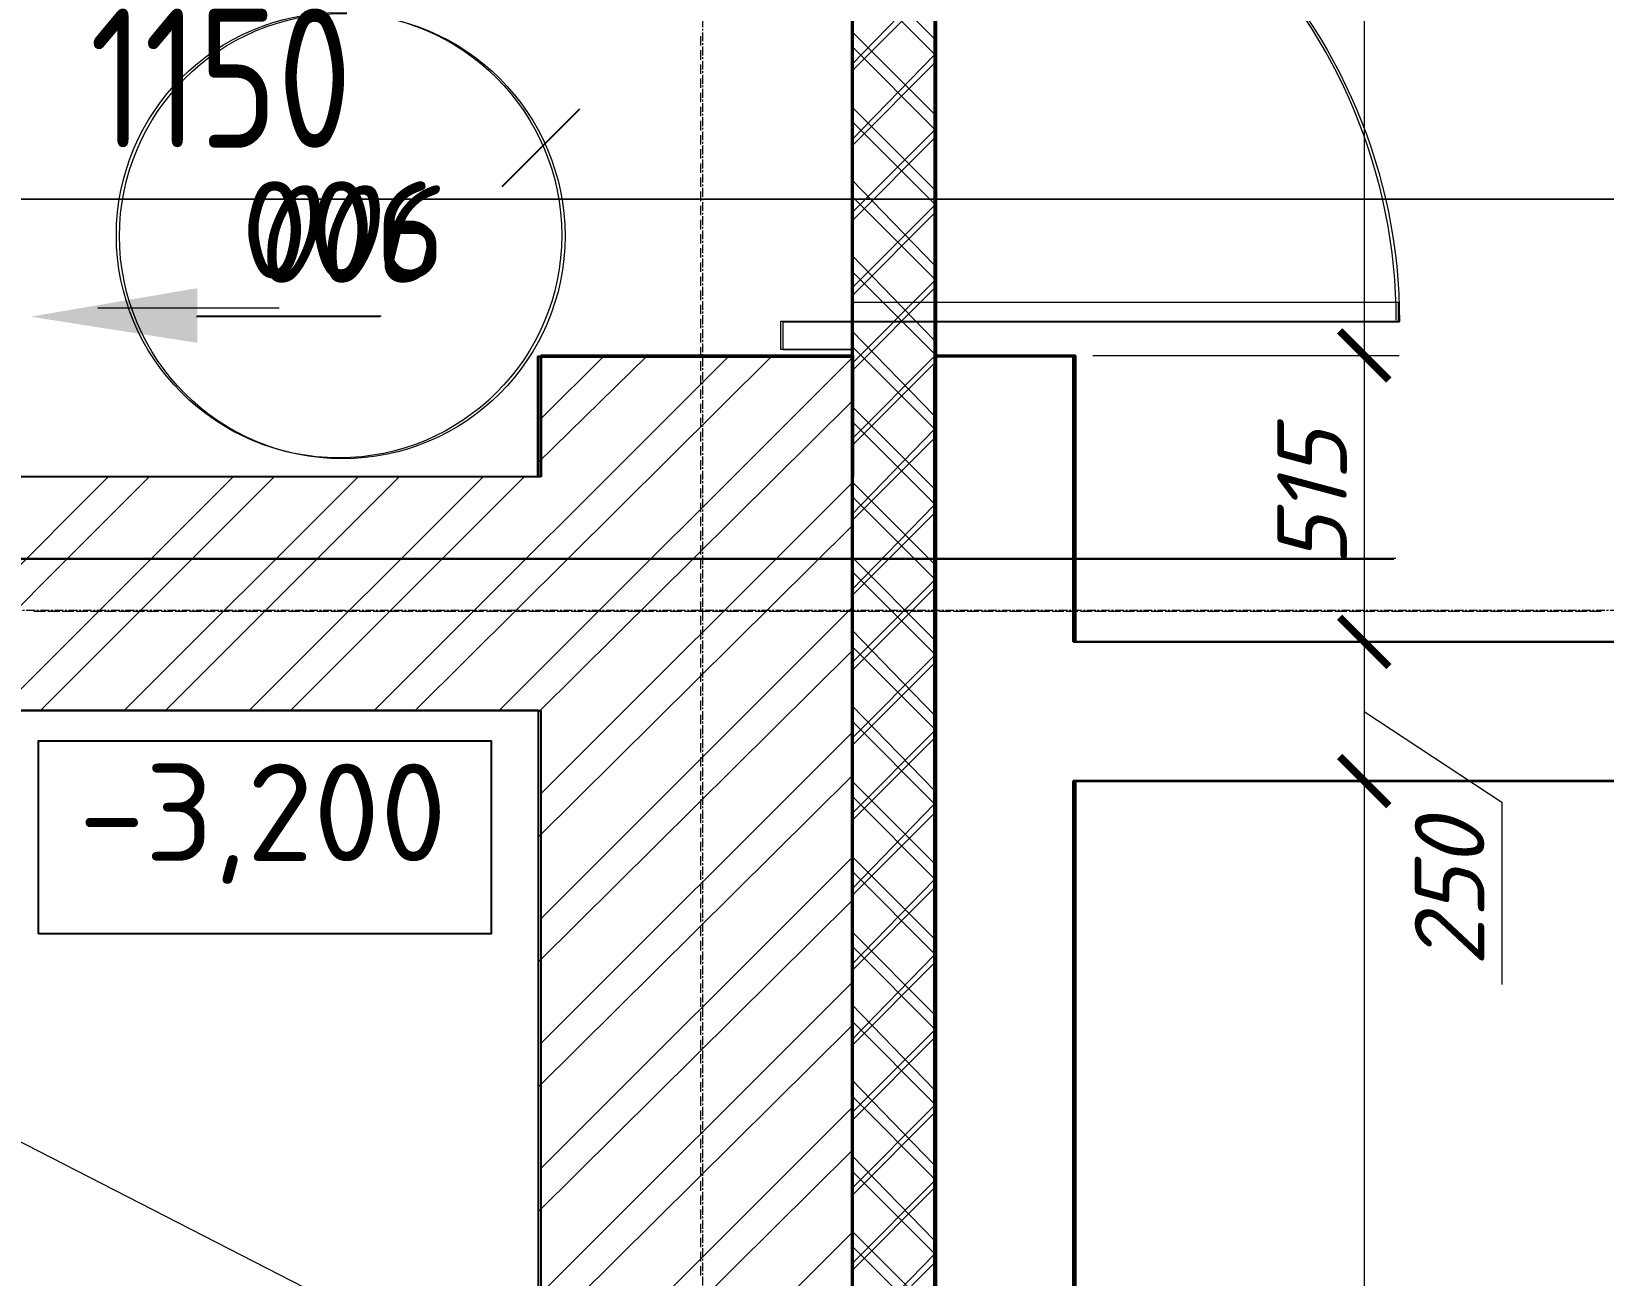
# Model space of a CAD drawing. Header units: millimetres. Extents: x -10178924 to 11692288, y -947381 to 58396.
# Drawn here: x 775153 to 777976, y -787886 to -785650 of the extents above; entities that cross this region are included whole.
import ezdxf

# ---------------------------------------------------------------- set-up
doc = ezdxf.new("R2010")
doc.units = ezdxf.units.MM
doc.linetypes.add('осевая', pattern=[50.8, 31.75, -6.35, 6.35, -6.35])
for name, color, linetype in [('PDF _PDF _Марки помещений', 5, 'Continuous'), ('PDF _PDF _Разрезы', 7, 'Continuous'), ('PDF _Марки помещений', 5, 'Continuous'), ('PDF _ОСНОВНАЯ', 1, 'Continuous'), ('PDF _Отделка СТЕН', 6, 'Continuous'), ('PDF _Стены внутр.1', 7, 'Continuous'), ('PDF _Стены.1', 7, 'Continuous'), ('Стены внутр.1', 7, 'Continuous')]:
    doc.layers.add(name, color=color, linetype=linetype)
for name, color, linetype, true_color in [('PDF _АР_Двери', 7, 'Continuous', 0x545454), ('PDF _Оси', 8, 'Continuous', 0x414141), ('PDF _Основная ГКЛ', 7, 'Continuous', 0x545454), ('PDF _Отметки', 7, 'Continuous', 0x7f9fff), ('PDF _Размеры осевые', 7, 'Continuous', 0x5d6970), ('PDF _Стены отделка', 7, 'Continuous', 0xb505c2), ('PDF _штриховка', 7, 'Continuous', 0x95834a)]:
    doc.layers.add(name, color=color, linetype=linetype, true_color=true_color)
for name, color, linetype, lineweight in [('PDF _Разрезы', 7, 'Continuous', 9), ('PDF _Стены', 7, 'Continuous', 9), ('PDF _Текст', 7, 'Continuous', 5), ('АР_Двери', 250, 'Continuous', 9), ('Оси', 253, 'Continuous', 9), ('ОСНОВНАЯ', 127, 'Continuous', 35), ('Основная ГКЛ', 250, 'Continuous', 9), ('Отделка СТЕН', 6, 'Continuous', 13), ('Размеры клад.', 7, 'Continuous', 0), ('Размеры осевые', 153, 'Continuous', 9), ('Сантехнические приборы', 7, 'Continuous', 9), ('Стены', 7, 'Continuous', 20), ('Стены.1', 7, 'Continuous', 25), ('ШТРИХОВКА', 252, 'Continuous', 15)]:
    doc.layers.add(name, color=color, linetype=linetype, lineweight=lineweight)
doc.layers.add('PDF _Сантехнические приборы', color=7, linetype='Continuous', lineweight=9, true_color=0x767676)
doc.layers.add('PDF _ТХ ВК Трапы', color=7, linetype='Continuous', lineweight=9, true_color=0x7f7f7f)
doc.styles.add('GOST 2.304_new', font='isocpeui.ttf')
doc.styles.add('ISOCPEUR', font='isocpeui.ttf', dxfattribs={"width": 0.9})
doc.styles.add('ISOCPEUR_1', font='isocpeur.ttf', dxfattribs={"width": 0.78, "height": 240})
doc.styles.add('PDF ISOCPEUR', font='isocpeur.ttf')
doc.dimstyles.new('SPDS 1_50', dxfattribs={"dimscale": 50, "dimtxt": 2.5, "dimasz": 1.77, "dimexe": 1.25, "dimexo": 0.625, "dimtad": 1, "dimdec": 0, "dimrnd": 0.001, "dimtxsty": 'GOST 2.304_new', "dimblk": 'ARCHTICK', "dimcen": 2.5, "dimdle": 2, "dimclrt": 256, "dimadec": 0, "dimazin": 2, "dimtfac": 0.75, "dimtdec": 0, "dimtmove": 1, "dimatfit": 3, "dimfxl": 1, "dimtolj": 1, "dimlwd": 9, "dimlwe": 9, "dimarcsym": 0})

# ---------------------------------------------------------------- blocks, each defined once
blk = doc.blocks.new('*U2232')
at = {"layer": 'АР_Двери'}
for points in [[(50, 0), (0, 0), (0, 125), (50, 125)], [(1431.9, 0), (1481.9, 0), (1481.9, 125), (1431.9, 125)], [(50, -400), (85, -400), (85, 0), (50, 0)], [(1431.9, -981.9), (1396.9, -981.9), (1396.9, 0), (1431.9, 0)]]:
    blk.add_lwpolyline(points, close=True, dxfattribs=at)
for centre, radius, start, end in [((50, 0), 400, 270, 0), ((1431.9, 0), 981.9, 180, 270)]:
    blk.add_arc(centre, radius, start, end, dxfattribs=at)
at = {"layer": 'Основная ГКЛ', "ltscale": 5}
for p, q in [((-10, 0), (-10, 125)), ((1491.9, 0), (1491.9, 125))]:
    blk.add_line(p, q, dxfattribs=at)
blk = doc.blocks.new('_ArchTick')
at = {"color": 0, "linetype": 'ByBlock', "const_width": 0.15}
blk.add_lwpolyline([(-0.5, -0.5), (0.5, 0.5)], dxfattribs=at)
blk = doc.blocks.new('*D2661')
at = {"layer": 'Defpoints', "color": 0, "ltscale": 100, "transparency": 16777216}
for p in [(54669.4, -3940), (54669.4, -5442), (55188, -5442)]:
    blk.add_point(p, dxfattribs=at)
at = {"layer": 'Размеры клад.', "color": 0, "lineweight": 9, "ltscale": 100, "transparency": 16777216}
for p, q in [((55188, -3840), (55188, -5542)), ((54700.6, -3940), (55250.5, -3940)), ((54700.6, -5442), (55250.5, -5442))]:
    blk.add_line(p, q, dxfattribs=at)
at = {"layer": 'Размеры клад.', "color": 0, "lineweight": 9, "ltscale": 100, "transparency": 16777216, "xscale": 88.5, "yscale": 88.5, "zscale": 88.5}
for p, rotation in [((55188, -3940), 90), ((55188, -5442), 270)]:
    blk.add_blockref('_ArchTick', p, dxfattribs=dict(at, rotation=rotation))
at = {"layer": 'Размеры клад.', "ltscale": 100, "transparency": 16777216, "insert": (55094.2, -4691), "char_height": 125, "attachment_point": 5, "rotation": 90, "style": 'GOST 2.304_new'}
blk.add_mtext('\\A1;1502', dxfattribs=at)
blk = doc.blocks.new('*D2662')
at = {"layer": 'Defpoints', "color": 0, "ltscale": 100, "transparency": 16777216}
for p in [(54669.4, -5442), (54892.4, -5956.8), (55188, -5956.8)]:
    blk.add_point(p, dxfattribs=at)
at = {"layer": 'Размеры клад.', "color": 0, "lineweight": 9, "ltscale": 100, "transparency": 16777216}
for p, q in [((55188, -5342), (55188, -6056.8)), ((54700.6, -5442), (55250.5, -5442)), ((54923.6, -5956.8), (55250.5, -5956.8))]:
    blk.add_line(p, q, dxfattribs=at)
at = {"layer": 'Размеры клад.', "color": 0, "lineweight": 9, "ltscale": 100, "transparency": 16777216, "xscale": 88.5, "yscale": 88.5, "zscale": 88.5}
for p, rotation in [((55188, -5442), 90), ((55188, -5956.8), 270)]:
    blk.add_blockref('_ArchTick', p, dxfattribs=dict(at, rotation=rotation))
at = {"layer": 'Размеры клад.', "ltscale": 100, "transparency": 16777216, "insert": (55094.2, -5699.4), "char_height": 125, "attachment_point": 5, "rotation": 90, "style": 'GOST 2.304_new'}
blk.add_mtext('\\A1;515', dxfattribs=at)
blk = doc.blocks.new('*D2663')
at = {"layer": 'Defpoints', "color": 0, "ltscale": 100, "transparency": 16777216}
for p in [(54892.4, -5956.8), (54892.4, -6206.8), (55188, -6206.8)]:
    blk.add_point(p, dxfattribs=at)
at = {"layer": 'Размеры клад.', "color": 0, "lineweight": 9, "ltscale": 100, "transparency": 16777216}
for p, q in [((55188, -5856.8), (55188, -6306.8)), ((54923.6, -5956.8), (55250.5, -5956.8)), ((55188, -6081.8), (55434.9, -6244.5)), ((54923.6, -6206.8), (55250.5, -6206.8)), ((55434.9, -6244.5), (55434.9, -6572.5))]:
    blk.add_line(p, q, dxfattribs=at)
at = {"layer": 'Размеры клад.', "color": 0, "lineweight": 9, "ltscale": 100, "transparency": 16777216, "xscale": 88.5, "yscale": 88.5, "zscale": 88.5}
for p, rotation in [((55188, -5956.8), 90), ((55188, -6206.8), 270)]:
    blk.add_blockref('_ArchTick', p, dxfattribs=dict(at, rotation=rotation))
at = {"layer": 'Размеры клад.', "ltscale": 100, "transparency": 16777216, "insert": (55341.1, -6408.5), "char_height": 125, "attachment_point": 5, "rotation": 90, "style": 'GOST 2.304_new'}
blk.add_mtext('\\A1;250', dxfattribs=at)
blk = doc.blocks.new('*D2664')
at = {"layer": 'Defpoints', "color": 0, "ltscale": 100, "transparency": 16777216}
for p in [(54892.4, -6206.8), (54892.4, -10666.9), (55188, -10666.9)]:
    blk.add_point(p, dxfattribs=at)
at = {"layer": 'Размеры клад.', "color": 0, "lineweight": 9, "ltscale": 100, "transparency": 16777216}
for p, q in [((55188, -6106.8), (55188, -10766.9)), ((54923.6, -6206.8), (55250.5, -6206.8)), ((54923.6, -10666.9), (55250.5, -10666.9))]:
    blk.add_line(p, q, dxfattribs=at)
at = {"layer": 'Размеры клад.', "color": 0, "lineweight": 9, "ltscale": 100, "transparency": 16777216, "xscale": 88.5, "yscale": 88.5, "zscale": 88.5}
for p, rotation in [((55188, -6206.8), 90), ((55188, -10666.9), 270)]:
    blk.add_blockref('_ArchTick', p, dxfattribs=dict(at, rotation=rotation))
at = {"layer": 'Размеры клад.', "ltscale": 100, "transparency": 16777216, "insert": (55094.2, -8436.9), "char_height": 125, "attachment_point": 5, "rotation": 90, "style": 'GOST 2.304_new'}
blk.add_mtext('\\A1;4460', dxfattribs=at)
blk = doc.blocks.new('_Oblique')
at = {"color": 0, "linetype": 'ByBlock', "lineweight": -2}
blk.add_line((-0.5, -0.5), (0.5, 0.5), dxfattribs=at)
blk = doc.blocks.new('A$C5282721b')
at = {"layer": 'Отделка СТЕН', "true_color": 0x000000, "transparency": 33554687}
h = blk.add_hatch(dxfattribs=at)
h.set_pattern_fill('ANSI37', color=18, scale=30)
h.set_pattern_definition([(45, (-41798992.71, -985532.45), (-67.3519209, 67.3519209), []), (135, (-41798992.71, -985532.45), (-67.3519209, -67.3519209), [])])
h.paths.add_polyline_path([(54269.391, 398.057), (54419.391, 398.057), (54419.391, -10916.943), (54269.391, -10916.943)])
at = {"layer": 'ШТРИХОВКА', "ltscale": 100, "true_color": 0x000000, "transparency": 33554687}
h = blk.add_hatch(dxfattribs=at)
h.set_pattern_fill('ANSI31', color=18, scale=50)
h.set_pattern_definition([(45, (-78432.53, 22970.06), (-112.2532, 112.2532), [])])
h.paths.add_polyline_path([(51172.073, -6080.061), (51172.073, -6258.074), (50792.073, -6258.074), (50792.073, -5660.061), (53709.391, -5660.061), (53709.391, -5442.061), (54269.391, -5442.061), (54269.391, -12156.906), (47519.391, -12156.906), (47519.391, -11596.906), (50792.073, -11596.906), (50792.073, -11510.474), (51172.073, -11510.474), (51172.073, -11596.906), (53709.391, -11596.906), (53709.391, -6080.061)])
at = {"layer": 'PDF _Марки помещений', "color": 18, "lineweight": 9, "true_color": 0x000000, "transparency": 33554687}
blk.add_circle((53352.466, -5227.622), 400.064, dxfattribs=at)
at = {"layer": 'PDF _Разрезы', "color": 18, "lineweight": 9, "true_color": 0x000000, "transparency": 33554687}
blk.add_lwpolyline([(-3851.775, -5161.054), (61037.167, -5161.054)], dxfattribs=at)
at = {"layer": 'PDF _ТХ ВК Трапы', "transparency": 33554687}
blk.add_line((52913.359, -5356.819), (53239.328, -5356.819), dxfattribs=at)
at = {"layer": 'Оси', "color": 18, "ltscale": 50, "true_color": 0x000000, "transparency": 33554687}
blk.add_line((51907.043, -5806.478), (55244.94, -5806.478), dxfattribs=at)
at = {"layer": 'ОСНОВНАЯ', "color": 18, "ltscale": 100, "true_color": 0x000000, "transparency": 33554687}
for p, q in [((53709.391, -5442.061), (54269.391, -5441.991)), ((53709.391, -5442.061), (53709.391, -5660.061)), ((54269.391, -5441.991), (54269.391, -5659.991))]:
    blk.add_line(p, q, dxfattribs=at)
at = {"layer": 'Размеры осевые', "color": 251, "linetype": 'осевая', "ltscale": 0.5, "transparency": 33554687}
for p, q in [((54000, -19000), (54000, 1500)), ((-9750, -5900), (57900, -5900))]:
    blk.add_line(p, q, dxfattribs=at)
at = {"layer": 'Сантехнические приборы', "color": 18, "true_color": 0x000000, "transparency": 33554559}
blk.add_lwpolyline([(53092.268, -5370.819), (53422.47, -5370.819)], dxfattribs=at)
blk.add_lwpolyline([(53092.268, -5370.819), (53422.47, -5370.819)], dxfattribs=at)
blk.add_solid([(53092.268, -5419.503), (52795.933, -5372.936), (53092.268, -5322.135)], dxfattribs=at)
at = {"layer": 'Стены', "color": 18, "lineweight": 30, "true_color": 0x000000, "transparency": 33554687}
for p, q in [((54419.391, -5442.002), (54669.391, -5442.002)), ((54669.391, -5956.82), (54669.391, -5442.002)), ((54419.391, -11006.943), (54419.391, -5461.953)), ((56149.391, -5956.82), (54669.391, -5956.82)), ((56149.391, -6206.82), (54669.391, -6206.82)), ((54669.391, -10666.943), (54669.391, -6206.82))]:
    blk.add_line(p, q, dxfattribs=at)
at = {"layer": 'Стены внутр.1', "color": 18, "linetype": 'Continuous', "true_color": 0x000000, "transparency": 33554687, "flags": 128}
for points in [[(53709.391, -5660.061), (51172.073, -5660.061)], [(51172.073, -6080.061), (53709.391, -6080.061)]]:
    blk.add_lwpolyline(points, dxfattribs=at)
at = {"layer": 'Стены.1', "color": 18, "linetype": 'Continuous', "true_color": 0x000000, "transparency": 33554687}
for p, q in [((54269.391, -3939.953), (54269.391, -5459.953)), ((54419.391, -3941.953), (54419.391, -5461.953)), ((54269.391, -12066.906), (54269.391, -5459.953)), ((54419.391, -6297.82), (54419.391, -5461.953))]:
    blk.add_line(p, q, dxfattribs=at)
at = {"layer": 'Стены.1', "color": 18, "linetype": 'Continuous', "true_color": 0x000000, "transparency": 33554687, "flags": 128}
for points in [[(54269.391, -5441.991), (54269.391, -12156.906)], [(53709.391, -5541.483), (53709.391, -5660.061)], [(53709.391, -6080.061), (53709.391, -11596.906)]]:
    blk.add_lwpolyline(points, dxfattribs=at)
at = {"color": 18, "linetype": 'ByBlock', "true_color": 0x000000, "transparency": 33554687, "xscale": -1.000000000000001, "rotation": 90}
blk.add_blockref('*U2232', (54269.391, -3950.061), dxfattribs=at)
at = {"layer": 'PDF _Стены отделка', "ltscale": 0.1, "transparency": 33554687, "xscale": 140, "yscale": 140, "zscale": 140}
blk.add_blockref('_Oblique', (53709.391, -5068.784), dxfattribs=at)
at = {"layer": 'PDF _Марки помещений', "color": 18, "lineweight": 9, "true_color": 0x000000, "transparency": 33554687, "insert": (53189.493, -5311.337), "char_height": 175, "attachment_point": 7, "style": 'ISOCPEUR'}
blk.add_mtext('006', dxfattribs=at)
at = {"layer": 'PDF _Стены отделка', "ltscale": 0.1, "transparency": 33554687, "insert": (53134.391, -4943.784), "char_height": 250, "attachment_point": 5, "style": 'ISOCPEUR_1'}
blk.add_mtext('\\A1;1150', dxfattribs=at)
at = {"layer": 'Размеры клад.', "color": 18, "ltscale": 100, "true_color": 0x000000, "transparency": 33554687}
for base, p1, p2, picture, middle in [((55187.978, -5442.002), (54669.391, -3939.953), (54669.391, -5442.002), '*D2661', (55094.228, -4690.977)), ((55187.978, -5956.82), (54669.391, -5442.002), (54892.374, -5956.82), '*D2662', (55094.228, -5699.411)), ((55187.978, -10666.943), (54892.374, -6206.82), (54892.374, -10666.943), '*D2664', (55094.228, -8436.881))]:
    dim = blk.add_linear_dim(base=base, p1=p1, p2=p2, angle=90, dimstyle='SPDS 1_50', dxfattribs=at)
    dim.commit()
    dim.dimension.update_dxf_attribs({"geometry": picture, "text_midpoint": middle})
dim = blk.add_linear_dim(base=(55187.978, -6206.82), p1=(54892.374, -5956.82), p2=(54892.374, -6206.82), angle=90, dimstyle='SPDS 1_50', dxfattribs=at)
dim.commit()
dim.dimension.update_dxf_attribs({"geometry": '*D2663', "text_midpoint": (55434.861, -6275.721), "dimtype": 128})

msp = doc.modelspace()

# ---------------------------------------------------------------- linework, layer by layer
at = {"layer": 'PDF _PDF _Марки помещений', "lineweight": 9}
msp.add_circle((775705.3, -786016.5), 400, dxfattribs=at)
at = {"layer": 'PDF _PDF _Разрезы', "lineweight": 9}
msp.add_lwpolyline([(718506.2, -785950.9), (783388.3, -785950.9)], dxfattribs=at)
at = {"layer": 'PDF _АР_Двери', "lineweight": 9}
msp.add_lwpolyline([(777603.9, -786168.9, 0.414214), (776623.9, -785188.9, 0.414206), (777024, -784788.9)], format="xyb", dxfattribs=at)
for points in [[(777608.2, -786171), (777608.2, -786137.2), (776626.1, -786137.2), (776626.1, -786171)], [(776626, -786171), (776626, -786221.8), (776499, -786221.8), (776499, -786171)]]:
    msp.add_lwpolyline(points, close=True, dxfattribs=at)
at = {"layer": 'PDF _Оси', "color": 8, "lineweight": 9, "true_color": 0x808080}
msp.add_lwpolyline([(774263.8, -786598.6), (777599.6, -786598.6)], dxfattribs=at)
at = {"layer": 'PDF _ОСНОВНАЯ', "lineweight": 35}
msp.add_lwpolyline([(776063, -786450.5), (776063, -786234.6), (776626, -786234.6), (776626, -786450.5)], dxfattribs=at)
at = {"layer": 'PDF _Основная ГКЛ', "lineweight": 9}
msp.add_lwpolyline([(776626, -786234.6), (776499, -786234.6)], dxfattribs=at)
at = {"layer": 'PDF _Отделка СТЕН', "lineweight": 13}
for points in [[(776774.2, -785663), (776626, -785514.9)], [(776626, -785709.6), (776774.2, -785557.2)], [(776774.2, -785798.5), (776626, -785650.3)], [(776626, -785845.1), (776774.2, -785692.7)], [(776774.2, -785934), (776626, -785785.8)], [(776626, -785976.3), (776774.2, -785828.2)], [(776774.2, -786069.4), (776626, -785917.1)], [(776626, -786111.8), (776774.2, -785963.6)], [(776774.2, -786204.9), (776626, -786052.5)], [(776626, -786247.3), (776774.2, -786099.1)], [(776774.2, -786340.4), (776626, -786188)], [(776626, -786382.7), (776774.2, -786234.6)], [(776774.2, -786471.6), (776626, -786323.5)], [(776626, -786518.2), (776774.2, -786365.8)], [(776774.2, -786607.1), (776626, -786458.9)], [(776626, -786653.7), (776774.2, -786501.3)], [(776774.2, -786742.6), (776626, -786594.4)], [(776626, -786784.9), (776774.2, -786636.7)], [(776774.2, -786878), (776626, -786725.6)], [(776626, -786920.4), (776774.2, -786772.2)], [(776774.2, -787013.5), (776626, -786861.1)], [(776626, -787055.8), (776774.2, -786907.7)], [(776774.2, -787144.7), (776626, -786996.6)], [(776626, -787191.3), (776774.2, -787038.9)], [(776774.2, -787280.2), (776626, -787132)], [(776626, -787326.8), (776774.2, -787174.4)], [(776774.2, -787415.7), (776626, -787267.5)], [(776626, -787462.2), (776774.2, -787309.8)], [(776774.2, -787551.1), (776626, -787398.7)], [(776626, -787593.5), (776774.2, -787445.3)], [(776774.2, -787686.6), (776626, -787534.2)], [(776626, -787728.9), (776774.2, -787580.8)], [(776774.2, -787822.1), (776626, -787669.7)], [(776626, -787864.4), (776774.2, -787716.2)], [(776774.2, -787953.3), (776626, -787805.1)], [(776626, -787999.9), (776774.2, -787847.5)]]:
    msp.add_lwpolyline(points, dxfattribs=at)
at = {"layer": 'PDF _Отметки', "lineweight": 25}
msp.add_lwpolyline([(775165.5, -787271.7), (775165.5, -786924.6), (775978.3, -786924.6), (775978.3, -787271.7)], close=True, dxfattribs=at)
at = {"layer": 'PDF _Размеры осевые', "lineweight": 9}
for points in [[(776355.1, -785654.6), (776355.1, -785654.6)], [(776355.1, -785675.7), (776355.1, -785658.8)], [(776355.1, -785680), (776355.1, -785680)], [(776355.1, -785701.1), (776355.1, -785684.2)], [(776355.1, -785705.4), (776355.1, -785705.4)], [(776355.1, -785726.5), (776355.1, -785709.6)], [(776355.1, -785730.8), (776355.1, -785730.8)], [(776355.1, -785751.9), (776355.1, -785735)], [(776355.1, -785756.2), (776355.1, -785756.2)], [(776355.1, -785777.3), (776355.1, -785760.4)], [(776355.1, -785781.6), (776355.1, -785781.6)], [(776355.1, -785802.7), (776355.1, -785785.8)], [(776355.1, -785807), (776355.1, -785807)], [(776355.1, -785828.1), (776355.1, -785811.2)], [(776355.1, -785832.4), (776355.1, -785832.4)], [(776355.1, -785853.5), (776355.1, -785836.6)], [(776355.1, -785857.8), (776355.1, -785857.8)], [(776355.1, -785878.9), (776355.1, -785862)], [(776355.1, -785883.2), (776355.1, -785883.2)], [(776355.1, -785904.3), (776355.1, -785887.4)], [(776355.1, -785908.6), (776355.1, -785908.6)], [(776355.1, -785929.7), (776355.1, -785912.8)], [(776355.1, -785934), (776355.1, -785934)], [(776355.1, -785955.1), (776355.1, -785938.2)], [(776355.1, -785959.4), (776355.1, -785959.4)], [(776355.1, -785980.5), (776355.1, -785963.6)], [(776355.1, -785984.8), (776355.1, -785984.8)], [(776355.1, -786005.9), (776355.1, -785989)], [(776355.1, -786010.2), (776355.1, -786010.2)], [(776355.1, -786031.3), (776355.1, -786014.4)], [(776355.1, -786035.6), (776355.1, -786035.6)], [(776355.1, -786056.7), (776355.1, -786039.8)], [(776355.1, -786061), (776355.1, -786061)], [(776355.1, -786082.1), (776355.1, -786065.2)], [(776355.1, -786086.4), (776355.1, -786086.4)], [(776355.1, -786107.5), (776355.1, -786090.6)], [(776355.1, -786111.8), (776355.1, -786111.8)], [(776355.1, -786132.9), (776355.1, -786116)], [(776355.1, -786137.2), (776355.1, -786137.2)], [(776355.1, -786158.3), (776355.1, -786141.4)], [(776355.1, -786162.6), (776355.1, -786162.6)], [(776355.1, -786183.7), (776355.1, -786166.8)], [(776355.1, -786188), (776355.1, -786188)], [(776355.1, -786209.1), (776355.1, -786192.2)], [(776355.1, -786213.4), (776355.1, -786213.4)], [(776355.1, -786234.6), (776355.1, -786217.6)], [(776355.1, -786238.8), (776355.1, -786238.8)], [(776355.1, -786260), (776355.1, -786243)], [(776355.1, -786264.2), (776355.1, -786264.2)], [(776355.1, -786285.3), (776355.1, -786268.4)], [(776355.1, -786289.6), (776355.1, -786289.6)], [(776355.1, -786310.7), (776355.1, -786293.8)], [(776355.1, -786315), (776355.1, -786315)], [(776355.1, -786336.1), (776355.1, -786319.2)], [(776355.1, -786340.4), (776355.1, -786340.4)], [(776355.1, -786361.6), (776355.1, -786344.6)], [(776355.1, -786365.8), (776355.1, -786365.8)], [(776355.1, -786387), (776355.1, -786370)], [(776355.1, -786391.2), (776355.1, -786391.2)], [(776355.1, -786412.3), (776355.1, -786395.4)], [(776355.1, -786416.6), (776355.1, -786416.6)], [(776355.1, -786437.8), (776355.1, -786420.8)], [(776355.1, -786442), (776355.1, -786442)], [(776355.1, -786463.2), (776355.1, -786446.2)], [(776355.1, -786467.4), (776355.1, -786467.4)], [(776355.1, -786488.6), (776355.1, -786471.6)], [(776355.1, -786492.8), (776355.1, -786492.8)], [(776355.1, -786514), (776355.1, -786497)], [(776355.1, -786518.2), (776355.1, -786518.2)], [(776355.1, -786539.3), (776355.1, -786522.4)], [(776355.1, -786543.6), (776355.1, -786543.6)], [(776355.1, -786564.8), (776355.1, -786547.8)], [(776355.1, -786569), (776355.1, -786569)], [(776355.1, -786590.2), (776355.1, -786573.2)], [(776355.1, -786594.4), (776355.1, -786594.4)], [(776355.1, -786615.6), (776355.1, -786598.6)], [(776355.1, -786619.8), (776355.1, -786619.8)], [(776355.1, -786641), (776355.1, -786624)], [(776355.1, -786645.2), (776355.1, -786645.2)], [(776355.1, -786666.4), (776355.1, -786649.4)], [(775157.1, -786691.8), (775161.3, -786691.8), (775178.2, -786691.8)], [(775182.5, -786691.8), (775186.7, -786691.8), (775203.6, -786691.8)], [(775207.9, -786691.8), (775212.1, -786691.8), (775229, -786691.8)], [(775233.3, -786691.8), (775237.5, -786691.8), (775254.4, -786691.8)], [(775258.7, -786691.8), (775262.9, -786691.8), (775279.8, -786691.8)], [(775284.1, -786691.8), (775288.3, -786691.8), (775305.2, -786691.8)], [(775309.5, -786691.8), (775313.7, -786691.8), (775330.6, -786691.8)], [(775334.9, -786691.8), (775339.1, -786691.8), (775356, -786691.8)], [(775360.3, -786691.8), (775364.5, -786691.8), (775381.4, -786691.8)], [(775385.7, -786691.8), (775389.9, -786691.8), (775406.8, -786691.8)], [(775411.1, -786691.8), (775415.3, -786691.8), (775432.2, -786691.8)], [(775436.5, -786691.8), (775440.7, -786691.8), (775457.6, -786691.8)], [(775461.9, -786691.8), (775466.1, -786691.8), (775483, -786691.8)], [(775487.3, -786691.8), (775491.5, -786691.8), (775508.4, -786691.8)], [(775512.7, -786691.8), (775516.9, -786691.8), (775533.8, -786691.8)], [(775538.1, -786691.8), (775542.3, -786691.8), (775559.2, -786691.8)], [(775563.5, -786691.8), (775567.7, -786691.8), (775584.6, -786691.8)], [(775588.9, -786691.8), (775593.1, -786691.8), (775610, -786691.8)], [(775614.3, -786691.8), (775618.5, -786691.8), (775635.4, -786691.8)], [(775639.7, -786691.8), (775643.9, -786691.8), (775660.8, -786691.8)], [(775665.1, -786691.8), (775669.3, -786691.8), (775686.2, -786691.8)], [(775690.5, -786691.8), (775694.7, -786691.8), (775711.6, -786691.8)], [(775715.9, -786691.8), (775720.1, -786691.8), (775737, -786691.8)], [(775741.3, -786691.8), (775745.5, -786691.8), (775762.4, -786691.8)], [(775766.7, -786691.8), (775770.9, -786691.8), (775787.8, -786691.8)], [(775792.1, -786691.8), (775796.3, -786691.8), (775813.2, -786691.8)], [(775817.5, -786691.8), (775821.7, -786691.8), (775838.6, -786691.8)], [(775842.9, -786691.8), (775847.1, -786691.8), (775864, -786691.8)], [(775868.3, -786691.8), (775872.5, -786691.8), (775889.4, -786691.8)], [(775893.7, -786691.8), (775897.9, -786691.8), (775914.8, -786691.8)], [(775919.1, -786691.8), (775923.3, -786691.8), (775940.2, -786691.8)], [(775944.5, -786691.8), (775948.7, -786691.8), (775965.6, -786691.8)], [(775969.9, -786691.8), (775974.1, -786691.8), (775991, -786691.8)], [(775995.3, -786691.8), (775999.5, -786691.8), (776016.4, -786691.8)], [(776020.7, -786691.8), (776024.9, -786691.8), (776041.8, -786691.8)], [(776046.1, -786691.8), (776050.3, -786691.8), (776067.2, -786691.8)], [(776071.5, -786691.8), (776075.7, -786691.8), (776092.6, -786691.8)], [(776096.9, -786691.8), (776101.1, -786691.8), (776118, -786691.8)], [(776122.3, -786691.8), (776126.5, -786691.8), (776143.4, -786691.8)], [(776147.7, -786691.8), (776151.9, -786691.8), (776168.8, -786691.8)], [(776173.1, -786691.8), (776177.3, -786691.8), (776194.2, -786691.8)], [(776198.5, -786691.8), (776202.7, -786691.8), (776219.6, -786691.8)], [(776223.9, -786691.8), (776228.1, -786691.8), (776245, -786691.8)], [(776249.3, -786691.8), (776253.5, -786691.8), (776270.4, -786691.8)], [(776274.7, -786691.8), (776278.9, -786691.8), (776295.8, -786691.8)], [(776300.1, -786691.8), (776304.3, -786691.8), (776321.2, -786691.8)], [(776325.5, -786691.8), (776329.7, -786691.8), (776346.6, -786691.8)], [(776350.9, -786691.8), (776355.1, -786691.8), (776372, -786691.8)], [(776355.1, -786670.6), (776355.1, -786670.6)], [(776355.1, -786691.8), (776355.1, -786674.8)], [(776376.3, -786691.8), (776380.5, -786691.8), (776397.4, -786691.8)], [(776401.7, -786691.8), (776405.9, -786691.8), (776422.8, -786691.8)], [(776427.1, -786691.8), (776431.3, -786691.8), (776448.2, -786691.8)], [(776452.5, -786691.8), (776456.7, -786691.8), (776473.6, -786691.8)], [(776477.9, -786691.8), (776482.1, -786691.8), (776499, -786691.8)], [(776503.3, -786691.8), (776507.5, -786691.8), (776524.4, -786691.8)], [(776528.7, -786691.8), (776532.9, -786691.8), (776549.8, -786691.8)], [(776554.1, -786691.8), (776558.3, -786691.8), (776575.2, -786691.8)], [(776579.5, -786691.8), (776583.7, -786691.8), (776600.6, -786691.8)], [(776604.9, -786691.8), (776609.1, -786691.8), (776626, -786691.8)], [(776630.3, -786691.8), (776634.5, -786691.8), (776651.4, -786691.8)], [(776655.7, -786691.8), (776659.9, -786691.8), (776676.8, -786691.8)], [(776681.1, -786691.8), (776685.3, -786691.8), (776702.2, -786691.8)], [(776706.5, -786691.8), (776710.7, -786691.8), (776727.6, -786691.8)], [(776731.9, -786691.8), (776736.1, -786691.8), (776753, -786691.8)], [(776757.3, -786691.8), (776761.5, -786691.8), (776778.4, -786691.8)], [(776782.7, -786691.8), (776786.9, -786691.8), (776803.8, -786691.8)], [(776808.1, -786691.8), (776812.3, -786691.8), (776829.2, -786691.8)], [(776833.5, -786691.8), (776837.7, -786691.8), (776854.6, -786691.8)], [(776858.9, -786691.8), (776863.1, -786691.8), (776880, -786691.8)], [(776884.3, -786691.8), (776888.5, -786691.8), (776905.4, -786691.8)], [(776909.7, -786691.8), (776913.9, -786691.8), (776930.8, -786691.8)], [(776935.1, -786691.8), (776939.3, -786691.8), (776956.2, -786691.8)], [(776960.5, -786691.8), (776964.7, -786691.8), (776981.6, -786691.8)], [(776985.9, -786691.8), (776990.1, -786691.8), (777007, -786691.8)], [(777011.3, -786691.8), (777015.5, -786691.8), (777032.4, -786691.8)], [(777036.7, -786691.8), (777040.9, -786691.8), (777057.8, -786691.8)], [(777062.1, -786691.8), (777066.3, -786691.8), (777083.2, -786691.8)], [(777087.5, -786691.8), (777091.7, -786691.8), (777108.6, -786691.8)], [(777112.9, -786691.8), (777117.1, -786691.8), (777134, -786691.8)], [(777138.3, -786691.8), (777142.5, -786691.8), (777159.4, -786691.8)], [(777163.7, -786691.8), (777167.9, -786691.8), (777184.8, -786691.8)], [(777189.1, -786691.8), (777193.3, -786691.8), (777210.2, -786691.8)], [(777214.5, -786691.8), (777218.7, -786691.8), (777235.6, -786691.8)], [(777239.9, -786691.8), (777244.1, -786691.8), (777261, -786691.8)], [(777265.3, -786691.8), (777269.5, -786691.8), (777286.4, -786691.8)], [(777290.7, -786691.8), (777294.9, -786691.8), (777311.8, -786691.8)], [(777316.1, -786691.8), (777320.3, -786691.8), (777337.2, -786691.8)], [(777341.5, -786691.8), (777345.7, -786691.8), (777362.6, -786691.8)], [(777366.9, -786691.8), (777371.1, -786691.8), (777388, -786691.8)], [(777392.3, -786691.8), (777396.5, -786691.8), (777413.4, -786691.8)], [(777417.7, -786691.8), (777421.9, -786691.8), (777438.8, -786691.8)], [(777443.1, -786691.8), (777447.3, -786691.8), (777464.2, -786691.8)], [(777468.5, -786691.8), (777472.7, -786691.8), (777489.6, -786691.8)], [(777493.9, -786691.8), (777498.1, -786691.8), (777515, -786691.8)], [(777519.3, -786691.8), (777523.5, -786691.8), (777540.4, -786691.8)], [(777544.7, -786691.8), (777548.9, -786691.8), (777565.8, -786691.8)], [(777570.1, -786691.8), (777574.3, -786691.8), (777591.2, -786691.8)], [(777595.5, -786691.8), (777599.7, -786691.8), (777616.6, -786691.8)], [(777620.9, -786691.8), (777625.1, -786691.8), (777642, -786691.8)], [(777646.3, -786691.8), (777650.5, -786691.8), (777667.4, -786691.8)], [(777671.7, -786691.8), (777675.9, -786691.8), (777692.8, -786691.8)], [(777697.1, -786691.8), (777701.3, -786691.8), (777718.2, -786691.8)], [(777722.5, -786691.8), (777726.7, -786691.8), (777743.6, -786691.8)], [(777747.9, -786691.8), (777752.1, -786691.8), (777769, -786691.8)], [(777773.3, -786691.8), (777777.5, -786691.8), (777794.4, -786691.8)], [(777798.7, -786691.8), (777802.9, -786691.8), (777819.8, -786691.8)], [(777824.1, -786691.8), (777828.3, -786691.8), (777845.2, -786691.8)], [(777849.5, -786691.8), (777853.7, -786691.8), (777870.6, -786691.8)], [(777874.9, -786691.8), (777879.1, -786691.8), (777896, -786691.8)], [(777900.3, -786691.8), (777904.5, -786691.8), (777921.4, -786691.8)], [(777925.7, -786691.8), (777929.9, -786691.8), (777946.8, -786691.8)], [(777951.1, -786691.8), (777955.3, -786691.8), (777972.2, -786691.8)], [(776355.1, -786696), (776355.1, -786696)], [(776355.1, -786717.2), (776355.1, -786700.2)], [(776355.1, -786721.4), (776355.1, -786721.4)], [(776355.1, -786742.6), (776355.1, -786725.6)], [(776355.1, -786746.8), (776355.1, -786746.8)], [(776355.1, -786768), (776355.1, -786751)], [(776355.1, -786772.2), (776355.1, -786772.2)], [(776355.1, -786793.4), (776355.1, -786776.4)], [(776355.1, -786797.6), (776355.1, -786797.6)], [(776355.1, -786818.8), (776355.1, -786801.8)], [(776355.1, -786823), (776355.1, -786823)], [(776355.1, -786844.2), (776355.1, -786827.2)], [(776355.1, -786848.4), (776355.1, -786848.4)], [(776355.1, -786869.6), (776355.1, -786852.6)], [(776355.1, -786873.8), (776355.1, -786873.8)], [(776355.1, -786895), (776355.1, -786878)], [(776355.1, -786899.2), (776355.1, -786899.2)], [(776355.1, -786920.4), (776355.1, -786903.4)], [(776355.1, -786924.6), (776355.1, -786924.6)], [(776355.1, -786945.8), (776355.1, -786928.8)], [(776355.1, -786950), (776355.1, -786950)], [(776355.1, -786971.2), (776355.1, -786954.2)], [(776355.1, -786975.4), (776355.1, -786975.4)], [(776355.1, -786996.6), (776355.1, -786979.6)], [(776355.1, -787000.8), (776355.1, -787000.8)], [(776355.1, -787022), (776355.1, -787005)], [(776355.1, -787026.2), (776355.1, -787026.2)], [(776355.1, -787047.4), (776355.1, -787030.4)], [(776355.1, -787051.6), (776355.1, -787051.6)], [(776355.1, -787072.8), (776355.1, -787055.8)], [(776355.1, -787077), (776355.1, -787077)], [(776355.1, -787098.2), (776355.1, -787081.2)], [(776355.1, -787102.4), (776355.1, -787102.4)], [(776355.1, -787123.6), (776355.1, -787106.6)], [(776355.1, -787127.8), (776355.1, -787127.8)], [(776355.1, -787149), (776355.1, -787132)], [(776355.1, -787153.2), (776355.1, -787153.2)], [(776355.1, -787174.4), (776355.1, -787157.4)], [(776355.1, -787178.6), (776355.1, -787178.6)], [(776355.1, -787199.8), (776355.1, -787182.8)], [(776355.1, -787204), (776355.1, -787204)], [(776355.1, -787225.2), (776355.1, -787208.2)], [(776355.1, -787229.4), (776355.1, -787229.4)], [(776355.1, -787250.6), (776355.1, -787233.6)], [(776355.1, -787254.8), (776355.1, -787254.8)], [(776355.1, -787276), (776355.1, -787259)], [(776355.1, -787280.2), (776355.1, -787280.2)], [(776355.1, -787301.4), (776355.1, -787284.4)], [(776355.1, -787305.6), (776355.1, -787305.6)], [(776355.1, -787326.8), (776355.1, -787309.8)], [(776355.1, -787331), (776355.1, -787331)], [(776355.1, -787352.2), (776355.1, -787335.2)], [(776355.1, -787356.4), (776355.1, -787356.4)], [(776355.1, -787377.6), (776355.1, -787360.6)], [(776355.1, -787381.8), (776355.1, -787381.8)], [(776355.1, -787403), (776355.1, -787386)], [(776355.1, -787407.2), (776355.1, -787407.2)], [(776355.1, -787428.4), (776355.1, -787411.4)], [(776355.1, -787432.6), (776355.1, -787432.6)], [(776355.1, -787453.8), (776355.1, -787436.8)], [(776355.1, -787458), (776355.1, -787458)], [(776355.1, -787479.2), (776355.1, -787462.2)], [(776355.1, -787483.4), (776355.1, -787483.4)], [(776355.1, -787504.6), (776355.1, -787487.6)], [(776355.1, -787508.8), (776355.1, -787508.8)], [(776355.1, -787530), (776355.1, -787513)], [(776355.1, -787534.2), (776355.1, -787534.2)], [(776355.1, -787555.4), (776355.1, -787538.4)], [(776355.1, -787559.6), (776355.1, -787559.6)], [(776355.1, -787580.8), (776355.1, -787563.8)], [(776355.1, -787585), (776355.1, -787585)], [(776355.1, -787606.2), (776355.1, -787589.2)], [(776355.1, -787610.4), (776355.1, -787610.4)], [(776355.1, -787631.6), (776355.1, -787614.6)], [(776355.1, -787635.8), (776355.1, -787635.8)], [(776355.1, -787657), (776355.1, -787640)], [(776355.1, -787661.2), (776355.1, -787661.2)], [(776355.1, -787682.4), (776355.1, -787665.4)], [(776355.1, -787686.6), (776355.1, -787686.6)], [(776355.1, -787707.8), (776355.1, -787690.8)], [(776355.1, -787712), (776355.1, -787712)], [(776355.1, -787733.2), (776355.1, -787716.2)], [(776355.1, -787737.4), (776355.1, -787737.4)], [(776355.1, -787758.6), (776355.1, -787741.6)], [(776355.1, -787762.8), (776355.1, -787762.8)], [(776355.1, -787784), (776355.1, -787767)], [(776355.1, -787788.2), (776355.1, -787788.2)], [(776355.1, -787809.4), (776355.1, -787792.4)], [(776355.1, -787813.6), (776355.1, -787813.6)], [(776355.1, -787834.8), (776355.1, -787817.8)], [(776355.1, -787839), (776355.1, -787839)], [(776355.1, -787860.2), (776355.1, -787843.2)], [(776355.1, -787864.4), (776355.1, -787864.4)], [(776355.1, -787885.6), (776355.1, -787868.6)]]:
    msp.add_lwpolyline(points, dxfattribs=at)
at = {"layer": 'PDF _Сантехнические приборы', "color": 7, "lineweight": 9}
msp.add_lwpolyline([(775779.3, -786162.6), (775449.2, -786162.6)], close=True, dxfattribs=at)
at = {"layer": 'PDF _Сантехнические приборы', "color": 7, "transparency": 33554559}
msp.add_solid([(775449.2, -786209.2), (775152.8, -786162.6), (775449.2, -786111.8)], dxfattribs=at)
at = {"layer": 'PDF _Стены', "color": 251, "lineweight": 30, "true_color": 0x545454}
for points in [[(778505.7, -784808), (778505.7, -786746.8), (777024, -786746.8)], [(776774.2, -786234.6), (777024, -786234.6)], [(777024, -786746.8), (777024, -786234.6)], [(776774.2, -791797.2), (776774.2, -786251.7)], [(778505.7, -786996.6), (777024, -786996.6)], [(777024, -791458.5), (777024, -786996.7)]]:
    msp.add_lwpolyline(points, dxfattribs=at)
at = {"layer": 'PDF _Стены внутр.1', "lineweight": 25}
for points in [[(776063, -786450.5), (773527.3, -786450.5)], [(773527.2, -786869.6), (776062.9, -786869.6)]]:
    msp.add_lwpolyline(points, dxfattribs=at)
at = {"layer": 'PDF _Стены.1', "lineweight": 25}
for points in [[(776626, -786251.4), (776626, -784731.7), (776626, -780481.6)], [(776774.2, -784731.7), (776774.2, -786251.4)], [(776626, -786234.6), (776626, -792948.4)], [(776626, -792859.8), (776626, -786251.8)], [(776774.2, -787089.7), (776774.2, -786251.5)], [(776063, -786331.9), (776063, -786450.4)], [(776063, -786869.6), (776063, -792385.4)]]:
    msp.add_lwpolyline(points, dxfattribs=at)
at = {"layer": 'PDF _Текст'}
msp.add_lwpolyline([(773044.6, -786573.2), (779428.3, -789849.7), (779529.9, -789849.7), (782366.1, -789849.7)], dxfattribs=at)
at = {"layer": 'PDF _штриховка', "color": 251, "lineweight": 5, "true_color": 0x636466}
for points in [[(775842.9, -786869.6), (776482.1, -786234.6)], [(776063, -786425), (776257.7, -786234.6)], [(776063, -786873.8), (776626, -786315)], [(774945.4, -786869.6), (775364.5, -786450.5)], [(775169.8, -786869.6), (775588.8, -786450.5)], [(775394.1, -786869.6), (775813.2, -786450.5)], [(775618.5, -786869.6), (776037.6, -786450.5)], [(776063, -787098.2), (776626, -786539.4)], [(776063, -787322.5), (776626, -786763.7)], [(776063, -787546.9), (776626, -786988.1)], [(776063, -787771.3), (776626, -787212.5)], [(776063, -787995.6), (776626, -787436.8)], [(776063, -788220), (776626, -787661.2)]]:
    msp.add_lwpolyline(points, dxfattribs=at)

# ---------------------------------------------------------------- block references
msp.add_blockref('A$C5282721b', (722358.6, -780790.4))

# ---------------------------------------------------------------- texts
at = {"layer": 'PDF _Текст', "color": 5, "insert": (775529.6, -786007.1), "char_height": 175, "attachment_point": 4, "style": 'PDF ISOCPEUR'}
msp.add_mtext('006', dxfattribs=at)
at = {"layer": 'PDF _Текст', "color": 161, "true_color": 0x7f9fff, "insert": (775237.5, -787073.9), "char_height": 175, "attachment_point": 4, "style": 'PDF ISOCPEUR'}
msp.add_mtext('-3,200', dxfattribs=at)

doc.saveas('drawing.dxf')
